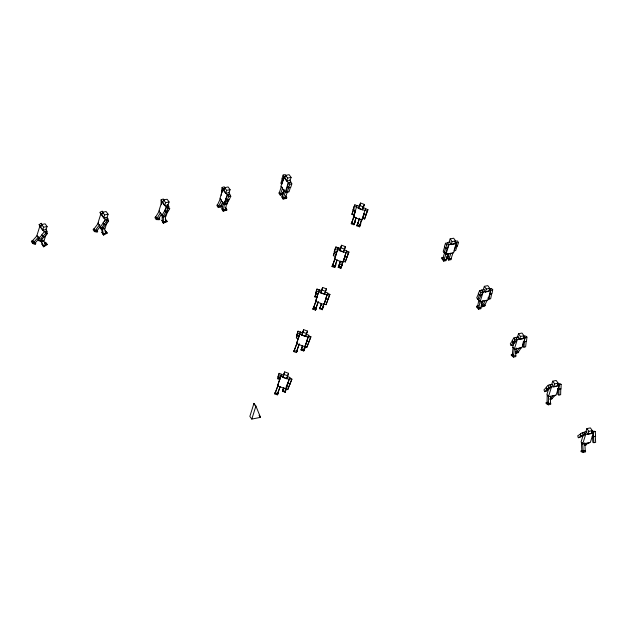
<?xml version="1.0" encoding="UTF-8"?>
<svg xmlns="http://www.w3.org/2000/svg" width="627" height="627" viewBox="0 0 627 627"><rect width="100%" height="100%" fill="white"/><g stroke="black" fill="none" stroke-linecap="round" stroke-linejoin="round"><path stroke-width="0.94" d="M546.125 402.8L546.109 403.576L548.28 404.823L550.718 404.337L550.741 403.185L548.304 403.67L546.125 402.8L547.747 402.479M548.28 404.823L548.304 403.67M548.366 403.576L548.507 395.88L547.206 395.128L547.065 402.824L548.366 403.576L550.459 403.153L550.584 396.421M558.908 395.049L557.826 394.422L557.928 388.646L559.018 389.273L560.757 388.928L560.656 394.697L558.908 395.049L559.033 384.759L557.732 384.006L559.825 383.583L561.126 384.335L561.04 388.952L558.947 389.375L557.646 388.622M33.615 241.309L32.142 240.713L31.35 241.591L32.714 243.488L35.175 244.483L35.723 243.503L34.806 242.241M511.326 354.6L511.256 355.321L513.395 357.1L515.833 356.606L515.943 355.517L513.505 356.011L511.326 354.6L512.957 354.271M513.395 357.1L513.505 356.011M515.66 355.462L516.405 348.197M523.302 341.754L522.832 346.292L523.906 347.186L525.645 346.833L526.202 341.378L524.462 341.731L523.906 347.186M524.838 337.491L524.391 341.856L526.484 341.433L526.931 337.075L525.653 336.001L523.561 336.425L524.838 337.491L526.931 337.075M225.015 187.873L224.239 186.791L222.083 187.457L221.543 190.914L222.326 191.995M221.143 195.31L221.817 190.992M223.204 211.197L223.345 210.335L221.974 208.438L221.84 209.3L223.204 211.197L226.786 210.084L225.516 207.615L225.422 208.188M226.48 203.72L225.571 209.473L223.424 210.147L224.333 204.386L223.157 202.764L222.248 208.517L223.032 209.606M277.988 377.039L279.117 373.339L281.429 374.186L280.3 377.893L277.988 377.039L278.56 375.589M277.91 378.833L278.255 376.929L280.175 377.642L279.838 379.547L277.91 378.833L278.623 377.015M278.843 374.86L279.117 373.339M282.518 391.146L285.214 392.141L282.518 391.146L283.866 387.494M282.855 390.652L283.31 388.113L285.622 388.967L285.16 391.507L282.855 390.652L283.71 388.474M476.575 306.266L476.442 306.932L478.503 309.197L480.948 308.711L481.144 307.7L478.707 308.194L476.575 306.266L478.472 305.827M478.503 309.197L478.707 308.194M478.777 308.045L480.11 301.344L478.871 299.98L477.539 306.689L478.777 308.045L480.87 307.622L482.202 300.921M490.635 290.215L489.836 294.243L491.929 293.82L492.728 289.799L491.49 288.436L489.397 288.859L490.635 290.215L492.728 289.799M488.911 299.118L489.906 294.094L491.646 293.742L490.651 298.773L488.911 299.118L487.877 297.99M313.861 306.948L316.596 307.739L315.53 310.146L312.834 309.15L313.9 306.744M299.377 334.794L299.04 336.205L296.736 335.351L298.068 331.181L302.935 333.031M296.994 335.249L298.914 335.962L298.28 338.604L296.359 337.898L297.684 333.54M297.723 332.592L298.068 331.181M301.046 349.991L302.512 346.206L301.046 349.991L303.742 350.979L305.2 347.201L303.742 350.979M304.996 346.394L303.742 350.211L301.438 349.357L302.285 345.83M303.742 350.211L304.597 346.684M294.58 349.858L293.718 351.59L296.406 352.586L297.339 350.579L296.406 352.586M319.315 289.901L317.795 294.455L315.491 293.601L317.003 289.047L321.048 290.505M315.749 293.514L317.67 294.228L316.753 297.559L314.832 296.853L316.4 291.939M316.517 290.826L317.003 289.047M319.605 308.727L319.786 308.061L322.482 309.056L322.294 309.722L319.605 308.727L321.032 305.137M324.112 303.382L322.356 308.829L320.044 307.975L321.267 303.531M321.314 304.307L320.044 307.975M322.356 308.829L323.579 304.385M323.603 306.579L323.72 306.133L322.294 309.722M334.269 251.78L335.939 246.928L338.243 247.783L336.581 252.634L334.269 251.78L335.939 246.928M333.345 255.667L334.52 251.709L336.448 252.422L335.265 256.38L333.345 255.667L334.418 252.681M342.248 265.009L340.892 268.34L338.196 267.353L339.52 264.03L342.248 265.009L342.091 265.534M339.56 264.014L338.196 267.353M339.669 263.92L340.195 262.164M340.994 267.337L342.569 262.062L340.257 261.208L338.682 266.491L340.994 267.337L343.032 261.255M340.892 268.34L341.127 267.549L338.431 266.553M41.797 225.516L39.94 225.885L36.915 235.501L39.062 238.479M41.648 224.513L40.7 227.515L42.652 230.227L46.139 229.529L47.088 226.519L45.136 223.815L41.648 224.513L43.6 227.225L42.652 230.227M42.033 238.84L41.21 241.466L44 240.901L45.928 234.78M46.476 233.032L47.025 231.285L45.418 229.051M102.797 213.227L100.939 213.603L97.906 223.22L100.594 226.943M102.648 212.232L101.699 215.233L103.651 217.945L107.139 217.24L108.087 214.238L106.128 211.526L102.648 212.232L104.599 214.936L103.651 217.945M102.757 227.429L102.209 229.176L104.999 228.62L106.927 222.499M104.685 221.307L105.242 219.56L100.939 213.603M107.476 220.751L108.024 219.003L106.951 217.514M163.647 199.942L162.699 202.952L164.65 205.656L168.138 204.958L169.086 201.949L167.127 199.245L163.647 199.942L165.599 202.654L164.65 205.656M164.862 211.652L166.241 207.278L161.938 201.314L158.905 210.931L163.208 216.895L165.998 216.331L167.926 210.21M224.795 188.656L222.938 189.033L219.905 198.649L224.207 204.606L226.998 204.049L228.095 200.546M224.646 187.661L223.698 190.663L225.649 193.375L229.137 192.669L230.085 189.667L228.126 186.956L224.646 187.661L226.598 190.365L225.649 193.375M224.207 204.606L227.24 194.989L222.938 189.033M285.99 175.709L285.207 174.627L283.114 175.051L281.978 178.656L283.153 180.278M285.794 176.375L283.937 176.743L280.904 186.36L285.207 192.324L287.997 191.76M282.087 183.719L283.224 180.114L282.252 178.758L280.833 183.264L281.805 184.62M283.435 179.377L284.29 176.673L283.114 175.051M285.646 175.372L284.697 178.381L286.649 181.085L290.136 180.388L291.085 177.378L289.125 174.674L285.646 175.372L287.597 178.084L286.649 181.085M280.269 195.13L280.551 194.229L279.187 192.332L278.905 193.234L280.269 195.13L282.887 194.605M280.63 194.064L282.526 188.053L281.351 186.423L279.462 192.434L280.63 194.064L282.722 193.641L284.078 189.346M284.188 190.357L282.291 196.361L283.467 197.991L285.551 197.568L289.76 184.26L288.585 182.637L287.448 186.243L288.624 187.865L290.709 187.449L291.845 183.844L290.677 182.214M283.106 199.065L283.388 198.163L282.017 196.267L281.735 197.168L283.106 199.065L286.586 198.359L286.774 197.756L285.41 195.859M283.467 197.991L288.24 182.708L287.158 181.219M253.959 403.38L249.852 416.391L251.803 419.095L260.518 417.339L255.91 406.084L253.959 403.38L254.664 405.113M251.803 419.095L255.91 406.084M287.754 389.626L290.027 383.661L287.754 389.626L277.534 385.856L281.437 374.311L283.976 375.252M280.606 376.937L277.534 385.856M282.667 377.313L284.697 371.897L288.545 373.316L287.597 376.318L286.508 378.732L282.667 377.313L284.697 371.897M306.321 334.285L308.86 335.218L304.957 346.762L296.5 343.643L300.396 332.098M299.016 336.464L296.5 343.643M286.508 378.732L288.545 373.316M301.626 335.092L303.656 329.677L307.504 331.095L305.474 336.511L301.626 335.092L302.347 333.486M302.708 332.686L303.656 329.677M285.998 388.983L289.893 377.438L287.354 376.498M289.345 379.186L289.893 377.438M325.28 292.064L327.819 292.997L323.916 304.542L315.459 301.422L319.355 289.878M316.604 298.617L317.427 295.991M305.474 336.511L307.504 331.095M320.585 292.88L322.615 287.456L326.463 288.882L324.433 294.298L320.585 292.88L321.306 291.265M321.675 290.466L322.615 287.456M343.745 260.393L342.883 262.329L334.418 259.202L338.321 247.657L340.853 248.598M335.288 257.274L336.111 254.648M324.433 294.298L326.463 288.882M339.552 250.659L341.582 245.243L345.422 246.662L344.482 249.664L343.392 252.078L339.552 250.659L341.582 245.243M355.384 210.735L353.079 209.88L354.216 206.275L354.866 204.825L357.171 205.68M351.904 214.34L353.863 208.626L351.904 214.34L353.824 215.045L354.365 213.838M354.866 204.825L353.079 209.88M353.824 215.045L355.243 210.539L353.322 209.833M351.253 223.776L351.543 222.875L354.231 223.863L355.211 221.692L355.031 222.358L353.949 224.764L351.253 223.776L352.531 220.759M363.213 217.107L361.842 220.108L353.377 216.981L356.52 207.129L354.216 206.275M351.786 222.82L353.683 216.817L355.987 217.663L354.09 223.674L351.786 222.82L352.437 221.378M354.247 215.053L355.627 210.68M352.343 221.362L354.059 216.221M343.392 252.078L345.422 246.662M358.511 208.438L360.541 203.023L364.389 204.441L362.359 209.857L358.511 208.438L359.592 206.024M359.827 205.272L360.541 203.023M353.949 224.764L354.231 223.863M356.097 217.937L354.09 223.674M342.883 262.329L346.778 250.784L344.239 249.844M344.019 259.523L344.85 256.898M356.834 225.83L358.095 222.757L356.834 225.83L359.522 226.825L360.784 223.753L359.522 226.825M361.944 219.137L359.671 225.736L357.366 224.881L359.255 218.87M359.639 218.282L357.366 224.881M362.359 209.857L364.389 204.441M359.671 225.736L361.567 219.724L360.023 219.152M361.842 220.108L364.985 210.249L367.289 211.103L367.939 209.653L365.635 208.807M363.495 216.205L364.35 213.501M366.011 214.52L364.091 213.807L362.672 218.314L364.593 219.027L366.56 213.313M367.289 211.103L364.593 219.027M367.939 209.653L366.152 214.708L363.848 213.854M447.576 242.845L445.483 243.268L444.347 246.873L445.523 248.504L447.615 248.08L448.752 244.475L446.659 244.898L445.523 248.504M444.621 246.975L443.203 251.482L444.175 252.838L445.922 252.485L447.341 247.978L445.601 248.331L444.175 252.838M443.501 257.493L441.87 257.822L441.682 258.426L443.634 261.138L446.079 260.644L446.361 259.743L443.924 260.236L443.634 261.138M450.147 238.911L449.198 241.92L451.158 244.624L454.638 243.927L455.586 240.917L453.634 238.213L450.147 238.911L452.098 241.622L451.158 244.624M443.994 260.064L445.891 254.053L444.723 252.43L442.827 258.434L443.994 260.064L446.087 259.641L447.984 253.629L445.891 254.053M455.053 241.034L456.613 243.198L453.58 252.814L445.915 254.358L448.948 244.742L447.38 242.578L450.257 241.998M448.963 253.982L447.882 257.423L449.05 259.045L451.142 258.622L453.039 252.618M448.979 259.217L451.416 258.724L451.134 259.625L448.689 260.119L448.979 259.217L446.926 256.804L448.556 256.482M449.05 259.045L450.946 253.034M454.222 249.969L455.359 246.364L457.099 246.011L455.68 250.518L453.94 250.871M455.563 245.635L456.417 242.931L458.509 242.508L457.334 240.886L455.249 241.301M458.509 242.508L457.373 246.113L455.28 246.536M484.334 286.335L483.386 289.337L485.337 292.049L488.825 291.343L489.773 288.342L487.814 285.63L484.334 286.335L486.286 289.039L485.337 292.049M489.232 288.451L490.8 290.622L487.767 300.239L480.094 301.783L483.127 292.166L481.567 289.995L484.444 289.423M514.093 342.663L512.721 347.037L514.281 349.2L521.946 347.656L524.979 338.047L523.42 335.876M518.513 333.752L517.565 336.762L519.524 339.466L523.004 338.768L523.953 335.758L522.001 333.055L518.513 333.752L520.473 336.464L519.524 339.466M514.281 349.2L517.314 339.591L515.747 337.42L518.623 336.84M548.829 388.34L546.901 394.454L548.468 396.625L556.133 395.081L559.166 385.464L557.599 383.301M552.701 381.177L551.752 384.179L553.704 386.89L557.191 386.185L558.14 383.183L556.188 380.471L552.701 381.177L554.652 383.889L553.704 386.89M548.468 396.625L551.494 387.008L549.934 384.845M583.016 435.757L581.088 441.878L582.648 444.041L590.321 442.497L593.346 432.889L591.786 430.718M586.88 428.594L585.939 431.603L587.891 434.315L591.379 433.61L592.319 430.608L590.368 427.896L586.88 428.594L588.839 431.305L587.891 434.315M582.648 444.041L585.681 434.433L584.121 432.262M332.02 266.546L333.196 263.779L332.02 266.546L334.708 267.533L335.884 264.766L334.708 267.533M337.091 260.221L334.896 266.373L332.584 265.519L334.763 258.896M333.423 263.512L335.053 258.543M334.896 266.373L337.067 259.75M346.065 252.336L344.756 256.31L347.06 257.164L348.933 252.007L346.629 251.153L346.065 252.336L348.369 253.19L348.933 252.007M343.831 260.268L344.921 256.952M345.289 261.961L346.919 256.992L344.999 256.286L343.361 261.247L345.289 261.961L348.369 253.19M313.618 307.661L316.322 300.082L313.429 308.076L315.742 308.931L318.32 301.822M315.742 308.931L318.155 301.822M315.53 310.146L316.596 307.739M327.153 294.416L325.695 298.679L328.007 299.526L329.927 294.369L327.615 293.514L327.153 294.416L329.457 295.262L329.927 294.369M326.04 304.714L328.242 298.64L326.04 304.714L324.12 304.001L326.322 297.927M325.413 300.592L324.12 304.001M328.007 299.526L329.457 295.262M294.329 350.493L296.939 343.04M297.01 343.282L293.718 351.59M299.251 343.894L296.634 351.347L299.322 344.129M306.674 340.947L308.602 335.892L310.914 336.738L308.986 341.801L306.674 340.947L307.034 340.359M310.914 336.738L306.862 347.272L304.941 346.559L307.199 340.477M304.941 346.559L306.916 341.276M306.862 347.272L309.119 341.19M274.657 393.85L275.441 392.298L274.657 393.85L277.346 394.845L278.137 393.294L277.346 394.845M278.035 385.103L275.284 392.753L277.98 385.676M280.042 386.804L277.589 393.607L280.285 386.53M287.683 383.128L289.588 378.269L291.892 379.116L289.987 383.983L287.934 382.862M287.895 383.175C284.454 398.576 285.896 379.069 289.823 383.889M289.987 383.983L291.892 379.116M285.16 391.507L286.014 389.32M285.214 392.141L286.241 389.304M296.736 335.351L297.559 333.298M296.359 337.898L297.041 336.182M299.549 334.089L300.372 332.036M301.438 349.357L302.261 347.303M315.491 293.601L316.274 291.712M314.832 296.853L315.483 295.278M315.459 301.422L316.322 299.494M334.418 259.202L334.998 257.916M353.377 216.981L353.957 215.696M220.406 198.587L217.561 204.731L218.729 206.354L220.72 206.189L222.757 201.8M218.235 207.427L218.658 206.502L221.84 206.534L221.55 207.153L218.235 207.427L216.864 205.531L217.295 204.606L218.658 206.502M218.729 206.354L221.574 200.209L220.798 199.127M227.632 194.793L225.924 198.485L227.099 200.107L229.09 199.942L230.799 196.251L229.631 194.629L227.632 194.793L228.808 196.423L230.799 196.251M225.03 204.567L226.692 204.433L228.831 199.817L227.17 199.958L226.19 198.602L224.058 203.211L225.03 204.567L228.808 196.423M479.718 290.575L478.26 293.695L479.341 295.552L481.434 295.129L482.892 292.01L481.81 290.152L479.718 290.575L480.799 292.433L477.617 299.259L476.716 297.707L478.526 293.812M483.198 300.443L481.583 303.907L482.665 305.772L484.757 305.349L487.179 300.153L485.784 300.435M481.317 305.192L482.218 306.744L482.578 305.96L485.024 305.467L484.209 304.071M482.665 305.772L485.086 300.576M485.024 305.467L484.655 306.25L482.218 306.744M332.584 265.519L333.149 264.335M312.834 309.15L313.9 307.183L316.204 308.037M159.477 210.743L155.731 216.903L156.907 218.525L158.756 218.619L161.562 213.995M156.288 219.583L156.844 218.658L159.752 219.121L159.376 219.732L156.288 219.583L154.916 217.687L155.48 216.762L156.844 218.658M156.907 218.525L160.645 212.365M166.704 206.949L164.462 210.648L165.63 212.279L167.487 212.365L169.729 208.666L168.561 207.043L166.704 206.949L167.879 208.579L169.729 208.666M162.879 216.77L164.423 216.848L167.237 212.224L165.685 212.145L164.713 210.79L161.907 215.414L162.879 216.77L167.879 208.579M513.952 337.898L512.22 340.469L513.184 342.522L515.276 342.107L517.016 339.536L516.045 337.475L513.952 337.898L514.924 339.959L513.184 342.522M511.107 345.532L513.278 342.318L515.026 341.966L512.847 345.179L511.107 345.532L510.3 343.815L512.471 340.602L513.278 342.318M515.825 349.607L516.797 348.173M516.319 352.374L519.211 348.095L521.303 347.671L518.404 351.959L516.319 352.374L515.668 351.002M98.564 222.898L93.995 228.957L95.171 230.579L96.848 230.932L100.273 226.386M94.442 231.598L97.24 232.178L97.694 231.575L95.124 230.689L93.76 228.792L93.07 229.701L94.442 231.598L99.732 224.521M105.791 219.105L103.055 222.742L104.223 224.372L105.908 224.717L108.643 221.08L107.476 219.458L105.791 219.105L106.966 220.735L108.643 221.08M100.845 228.808L102.24 229.098L105.665 224.552L104.27 224.262L103.29 222.906L99.865 227.452L100.845 228.808L106.966 220.735M35.723 243.503L33.513 242.61L32.369 240.893L37.079 235.705M32.714 243.488L38.835 236.685M44.901 231.269L41.719 234.772L42.887 236.395L44.36 236.998L47.542 233.495L46.367 231.865L44.901 231.269L46.069 232.891L47.542 233.495M39.133 238.581L35.01 243.119L33.537 242.524L32.142 240.713M38.937 240.69L40.167 241.191L44.141 236.81L42.91 236.316L41.938 234.96L37.965 239.342L38.937 240.69L46.069 232.891M552.81 384.265L548.202 385.237L546.211 387.212L547.05 389.43L549.142 389.006L551.133 387.031L550.294 384.813M544.667 391.671L547.159 389.21L548.899 388.858L546.407 391.319L544.667 391.671L543.97 389.822L546.454 387.361L547.159 389.21M547.05 389.43L549.04 387.455L551.133 387.031M553.335 395.598L550.012 398.882L552.105 398.458L555.42 395.175M39.963 226.378L39.125 224.638L41.202 223.322L42.377 224.952M43.459 245.917L41.366 241.567L43.443 240.259L45.536 244.608L43.459 245.917L40.614 240.815M43.381 246.16L46.947 244.193L47.15 244.632L43.694 246.819L42.017 244.264L43.694 246.819M586.99 431.682L582.459 432.599L580.257 433.939L580.947 436.267L583.039 435.851L585.242 434.511L584.552 432.183L583.079 433.069M580.868 435.389L580.484 434.096L577.726 435.765L578.306 437.709L581.064 436.039M580.947 436.267L583.157 434.934L585.242 434.511M582.804 435.687L580.053 437.356L578.306 437.709M584.497 444.856L587.444 443.077M589.537 442.654L584.466 445.162M585.54 445.374L586.088 445.037L584.466 445.366M100.586 214.465L100.093 212.255L102.232 211.134L103.016 212.216M102.695 213.133L101.268 213.878L100.093 212.255M103.761 228.44L102.334 229.184L103.439 234.106L105.579 232.985L104.474 228.063M103.361 234.333L106.982 232.711L107.092 233.205L103.526 235.07L101.989 232.437L103.526 235.07M161.139 203.093L161.076 199.864L163.247 198.963L164.415 200.585M163.326 216.793L165.489 215.892L165.591 221.276L163.42 222.177L162.252 220.555L162.15 215.163L163.326 216.793L163.42 222.177M163.341 222.389L166.954 221.159L166.962 221.699L163.357 223.196L161.97 220.492L163.357 223.196M224.693 188.641L223.259 189.088L222.083 187.457M223.345 210.335L226.88 209.512M43.6 227.225L47.088 226.519M104.599 214.936L108.087 214.238M165.599 202.654L169.086 201.949M226.598 190.365L230.085 189.667M287.597 178.084L291.085 177.378M47.025 231.285L44.243 231.849L42.087 228.871M105.242 219.56L108.024 219.003M166.241 207.278L169.024 206.714L167.417 204.48M227.24 194.989L230.023 194.433L228.416 192.199M288.24 182.708L291.022 182.143L289.415 179.91M289.76 184.26L291.845 183.844M287.448 191.556L285.356 191.98L284.58 190.898M280.551 194.229L283.694 193.602L282.777 192.332M283.388 198.163L286.774 197.756M452.098 241.622L455.586 240.917M448.948 244.742L456.613 243.198M441.87 257.822L443.791 257.47M447.216 256.78L448.846 256.451M486.286 289.039L489.773 288.342M480.799 292.433L482.892 292.01M483.127 292.166L490.8 290.622M479.428 295.364L481.175 295.011L479.357 298.907L477.617 299.259M480.956 303.17L482.586 302.841M520.473 336.464L523.953 335.758M514.924 339.959L517.016 339.536M517.314 339.591L524.979 338.047M554.652 383.889L558.14 383.183M559.033 384.759L561.126 384.335M551.494 387.008L559.166 385.464M549.91 399.101L552.348 398.607L550.224 399.43M546.352 402.542L547.974 402.221M588.839 431.305L592.319 430.608M595.305 431.595L594.012 431.172L591.919 431.588L593.213 432.011L595.305 431.595L595.587 436.376L593.495 436.792L592.202 436.368M585.681 434.433L593.346 432.889M593.91 442.701L595.65 442.348L595.305 436.376L592.484 436.368L592.828 442.348L593.91 442.701L593.213 432.011M583.157 452.373L583.086 451.174L585.524 450.688L585.594 451.879L583.157 452.373L580.994 451.667L580.955 450.868L585.242 450.688L584.779 442.717M46.947 244.193L45.128 242.296L46.492 244.193M106.982 232.711L105.203 230.76L107.092 233.205M359.459 205.437L363.299 206.855M359.82 206.377L357.28 205.437L356.41 207.372L364.875 210.492L365.737 208.564L362.359 207.31M357.116 224.928L359.812 225.924M340.492 247.649L344.341 249.076M335.218 248.613L337.522 249.468M337.451 249.585L345.908 252.712M332.349 265.55L335.037 266.546M321.533 289.87L325.382 291.289M316.227 290.936L326.949 294.933M313.202 308.084L315.89 309.08M302.575 332.091L306.423 333.509M308.241 336.48L310.545 337.334M297.245 333.235L307.99 337.146M305.239 346.073L306.525 346.543M301.179 349.458L303.868 350.454M294.11 350.469L296.798 351.465M283.616 374.311L287.456 375.73M289.337 378.536L291.641 379.39M280.567 376.247L289.031 379.366M278.27 375.518L280.575 376.372M275.065 392.706L277.761 393.701M275.073 393.403L277.761 394.391M32.369 240.893L33.834 241.497M445.483 243.268L446.659 244.898M444.347 252.195L445.915 254.358M478.534 299.612L480.094 301.783M446.737 257.407L448.689 260.119M442.16 257.791L443.924 260.236M283.937 176.743L286.084 179.73M285.614 196.267L286.523 197.529M225.203 207.435L226.566 209.332M225.877 208.822L226.786 210.084M220.931 205.272L221.84 206.534M161.076 199.864L162.252 201.486M166.954 221.159L165.222 219.144L166.962 221.699M158.835 217.851L159.752 219.121M259.053 415.309L260.518 417.339M103.439 234.106L102.272 232.476L101.166 227.562M96.73 229.944L97.647 231.214M39.125 224.638L40.3 226.261M39.94 225.885L41.014 227.374M47.15 244.632L45.575 242.296M44.36 242.978L45.536 244.608M40.59 240.486L41.366 241.567M34.791 242.633L35.7 243.895M481.364 303.868L482.578 305.96M41.202 223.322L42.04 225.062M548.202 385.237L549.04 387.455M582.459 432.599L583.157 434.934M105.618 230.814L105.728 231.308M583.149 451.103L582.687 443.14L581.394 442.717L581.856 450.68M161.421 203.156L161.445 204.77M513.035 347.554L512.29 354.819L513.568 355.885L514.312 348.62L513.035 347.554M287.722 186.344L286.296 190.851L287.276 192.207L289.016 191.854L290.442 187.348L288.694 187.7L287.722 186.344M516.225 352.586L515.786 353.228L518.223 352.735L518.662 352.092L516.225 352.586"/></g></svg>
